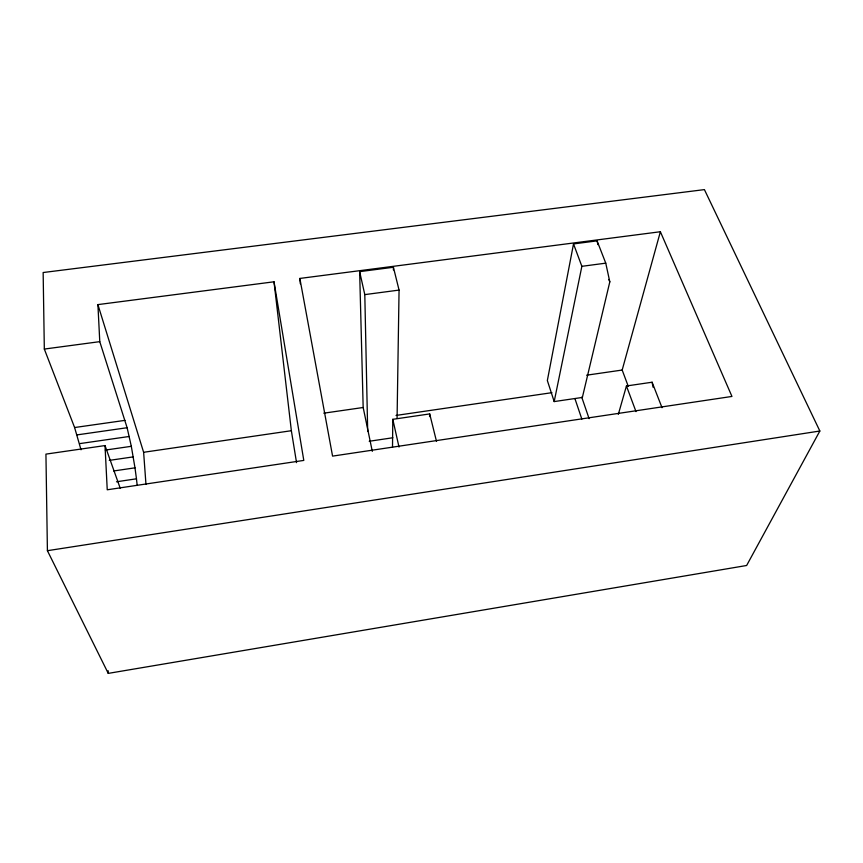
<?xml version="1.0" encoding="UTF-8"?>
<svg xmlns="http://www.w3.org/2000/svg" width="863" height="863" viewBox="0 0 863 863"><rect width="100%" height="100%" fill="white"/><g stroke="black" fill="none" stroke-linecap="round" stroke-linejoin="round"><path stroke-width="1.29" d="M393.388 269.946L393.409 267.26L359.644 271.64L363.172 407.498L372.298 451.371M392.503 447.412L392.794 419.321L429.698 413.916L436.516 441.435M397.077 418.447L399.062 290.087L393.409 267.26M429.558 416.592L429.698 413.916M573.517 243.916L547.347 380.54L554.186 401.575L582.363 397.433L609.807 281.877L605.761 263.161L597.077 240.863L573.517 243.916L581.867 266.322L554.186 401.575M628.264 386.333L622.18 370.044L660.378 231.737L299.86 278.436L300.335 283.798M618.318 414.369L626.441 385.977L652.104 382.223L662.029 407.714M81.014 449.796L74.606 427.53L44.326 349.062L43.15 272.525L704.413 189.612L819.85 431.015L746.635 565.492L108.253 673.388L47.411 550.691L45.933 454.121L105.016 445.567L120.248 488.339M47.411 550.691L819.85 431.015M113.679 470.971L134.984 467.832L131.316 446.311L127.12 427.724L99.774 341.651L97.907 304.607L274.013 281.791L303.798 460.411L107.239 489.785L105.016 445.567M369.213 441.263L392.848 437.757M116.473 481.781L136.462 478.803L134.984 467.832M97.907 304.607L143.625 452.288L291.36 430.713L274.013 281.791M396.041 415.437L551.932 392.676M109.267 460.389L133.247 456.883M79.579 443.636L129.256 436.473M323.808 413.183L363.172 407.498M586.635 375.189L622.18 370.044M105.297 450.087L131.316 446.311M74.606 427.53L124.995 420.367M77.131 434.876L127.12 427.724M44.326 349.062L99.774 341.651M367.692 431.446L364.801 294.617L399.062 290.087M581.867 266.322L605.761 263.161M660.378 231.737L731.953 396.441L332.568 456.117L299.86 278.436M608.857 279.429L609.807 281.877M626.441 385.977L635.999 411.608M581.727 397.142L589.105 418.663M574.941 398.684L581.845 419.094M359.644 271.64L364.801 294.617M392.794 419.321L399.008 447.045M597.077 240.863L597.908 244.639M652.104 382.223L653.043 387.196M291.36 430.713L296.538 462.644M136.462 478.803L137.195 485.448M143.625 452.288L145.966 484.402M108.134 670.713L108.253 673.388"/></g></svg>
